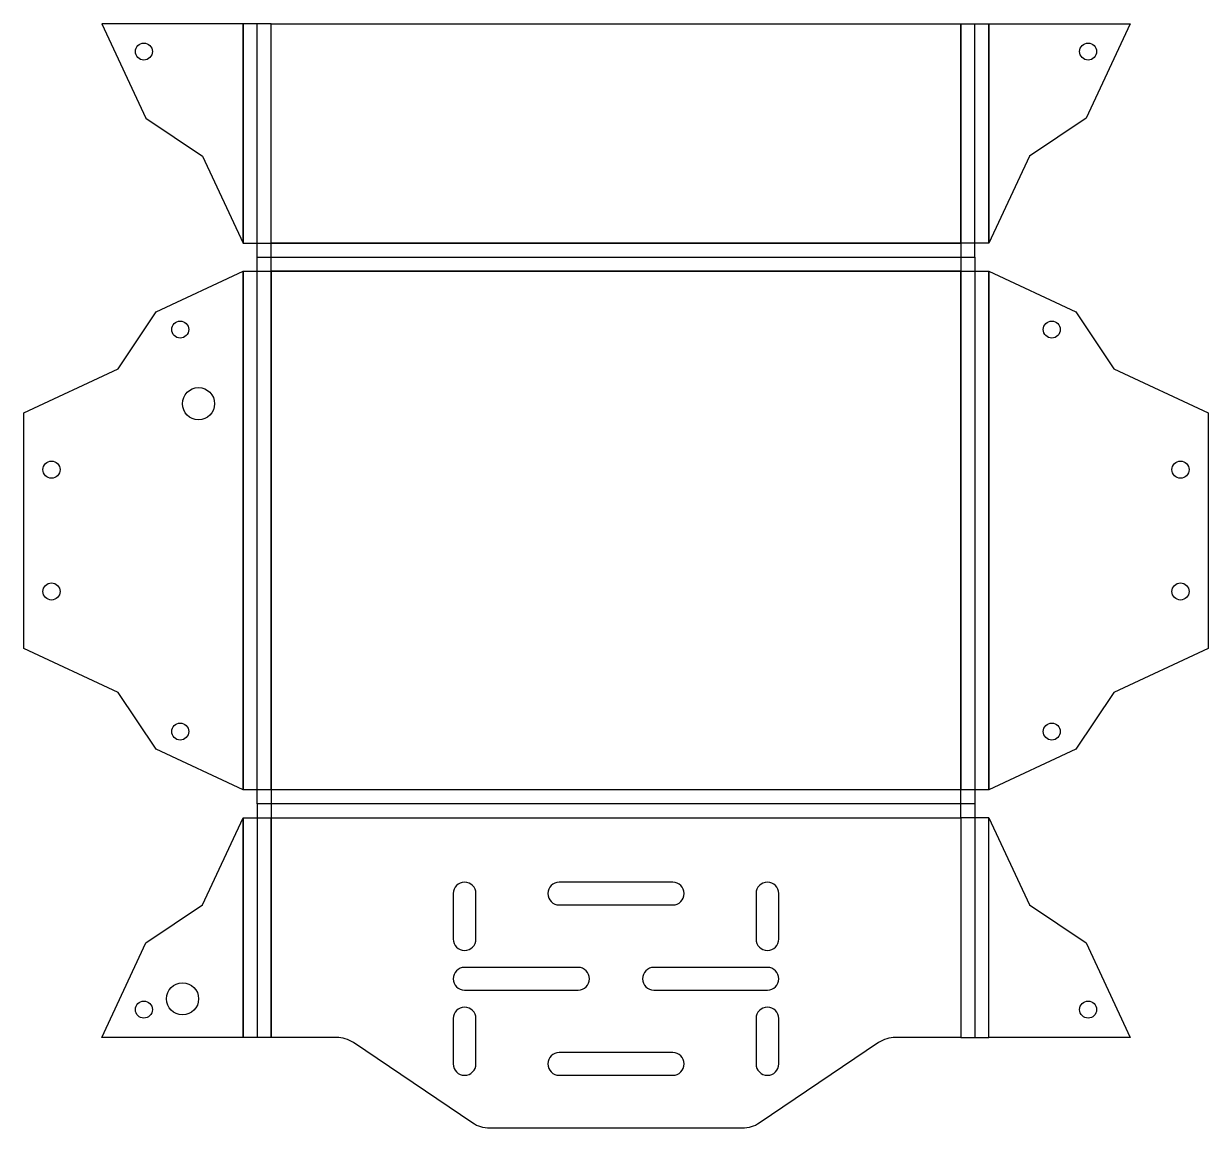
# Model space of a CAD drawing. Header units: millimetres. Extents: x 4 to 316, y 4 to 296.
import ezdxf

# ---------------------------------------------------------------- set-up
doc = ezdxf.new("R2010")
doc.units = ezdxf.units.MM
doc.layers.get('0').update_dxf_attribs({"lineweight": 25})

msp = doc.modelspace()

# ---------------------------------------------------------------- linework, layer by layer
for p, q in [((65.21, 234.2), (65.21, 295.9)), ((254.79, 234.2), (254.79, 295.9)), ((65.21, 89.8), (65.21, 234.2)), ((65.21, 234.2), (254.79, 234.2)), ((254.79, 234.2), (254.79, 89.8)), ((254.79, 89.8), (65.21, 89.8)), ((65.21, 89.8), (65.21, 28.1)), ((254.79, 89.8), (254.79, 28.1))]:
    msp.add_line(p, q)
for points in [[(50.79, 260.9), (61.51, 237.9), (61.51, 295.9), (24.13, 295.9), (35.79, 270.9)], [(61.51, 295.9), (61.51, 237.9), (68.91, 237.9), (68.91, 295.9)], [(68.91, 237.9), (68.91, 295.9), (251.09, 295.9), (251.09, 237.9)], [(258.49, 295.9), (258.49, 237.9), (251.09, 237.9), (251.09, 295.9)], [(269.21, 260.9), (258.49, 237.9), (258.49, 295.9), (295.87, 295.9), (284.21, 270.9)], [(68.91, 230.5), (68.91, 237.9), (251.09, 237.9), (251.09, 230.5)], [(61.51, 93.5), (38.51, 104.23), (28.51, 119.23), (3.51, 130.88), (3.51, 193.12), (28.51, 204.77), (38.51, 219.77), (61.51, 230.5)], [(61.51, 93.5), (61.51, 230.5), (68.91, 230.5), (68.91, 93.5)], [(68.91, 93.5), (68.91, 93.5), (68.91, 230.5), (68.91, 230.5), (247.67, 230.5), (251.09, 230.5), (251.09, 93.5), (247.67, 93.5)], [(258.49, 230.5), (258.49, 93.5), (251.09, 93.5), (251.09, 230.5)], [(281.49, 104.23), (258.49, 93.5), (258.49, 230.5), (281.49, 219.77), (291.49, 204.77), (316.49, 193.12), (316.49, 130.88), (291.49, 119.23)], [(68.91, 93.5), (68.91, 86.1), (251.09, 86.1), (251.09, 93.5)], [(50.79, 63.1), (61.51, 86.1), (61.51, 28.1), (24.13, 28.1), (35.79, 53.1)], [(61.51, 28.1), (61.51, 86.1), (68.91, 86.1), (68.91, 28.1)], [(258.49, 28.1), (258.49, 86.1), (251.09, 86.1), (251.09, 28.1)], [(258.49, 86.1), (269.21, 63.1), (284.21, 53.1), (295.87, 28.1), (258.49, 28.1)]]:
    msp.add_lwpolyline(points, close=True)
for points in [[(68.91, 28.1), (68.91, 86.1), (251.09, 86.1), (251.09, 28.1), (233.85, 28.1, 0.149451), (229.38, 26.73), (197.85, 5.47, -0.149451), (193.38, 4.1), (126.62, 4.1, -0.149451), (122.15, 5.47), (90.62, 26.73, 0.149451), (86.15, 28.1)], [(123, 54.1), (123, 66.1, 1), (117, 66.1), (117, 54.1, 1)], [(145, 63.1), (175, 63.1, 1), (175, 69.1), (145, 69.1, 1)], [(203, 54.1), (203, 66.1, 1), (197, 66.1), (197, 54.1, 1)], [(120, 40.6), (150, 40.6, 1), (150, 46.6), (120, 46.6, 1)], [(170, 40.6), (200, 40.6, 1), (200, 46.6), (170, 46.6, 1)], [(123, 21.1), (123, 33.1, 1), (117, 33.1), (117, 21.1, 1)], [(203, 21.1), (203, 33.1, 1), (197, 33.1), (197, 21.1, 1)], [(145, 18.1), (175, 18.1, 1), (175, 24.1), (145, 24.1, 1)]]:
    msp.add_lwpolyline(points, format="xyb", close=True)
for centre, radius in [((35.27, 288.55), 2.25), ((284.73, 288.55), 2.25), ((44.86, 215.09), 2.25), ((275.14, 215.09), 2.25), ((49.71, 195.52), 4.25), ((10.86, 178.09), 2.25), ((309.14, 178.09), 2.25), ((10.86, 145.91), 2.25), ((309.14, 145.91), 2.25), ((44.86, 108.91), 2.25), ((275.14, 108.91), 2.25), ((45.49, 38.3), 4.25), ((35.27, 35.45), 2.25), ((284.73, 35.45), 2.25)]:
    msp.add_circle(centre, radius)

doc.saveas('drawing.dxf')
